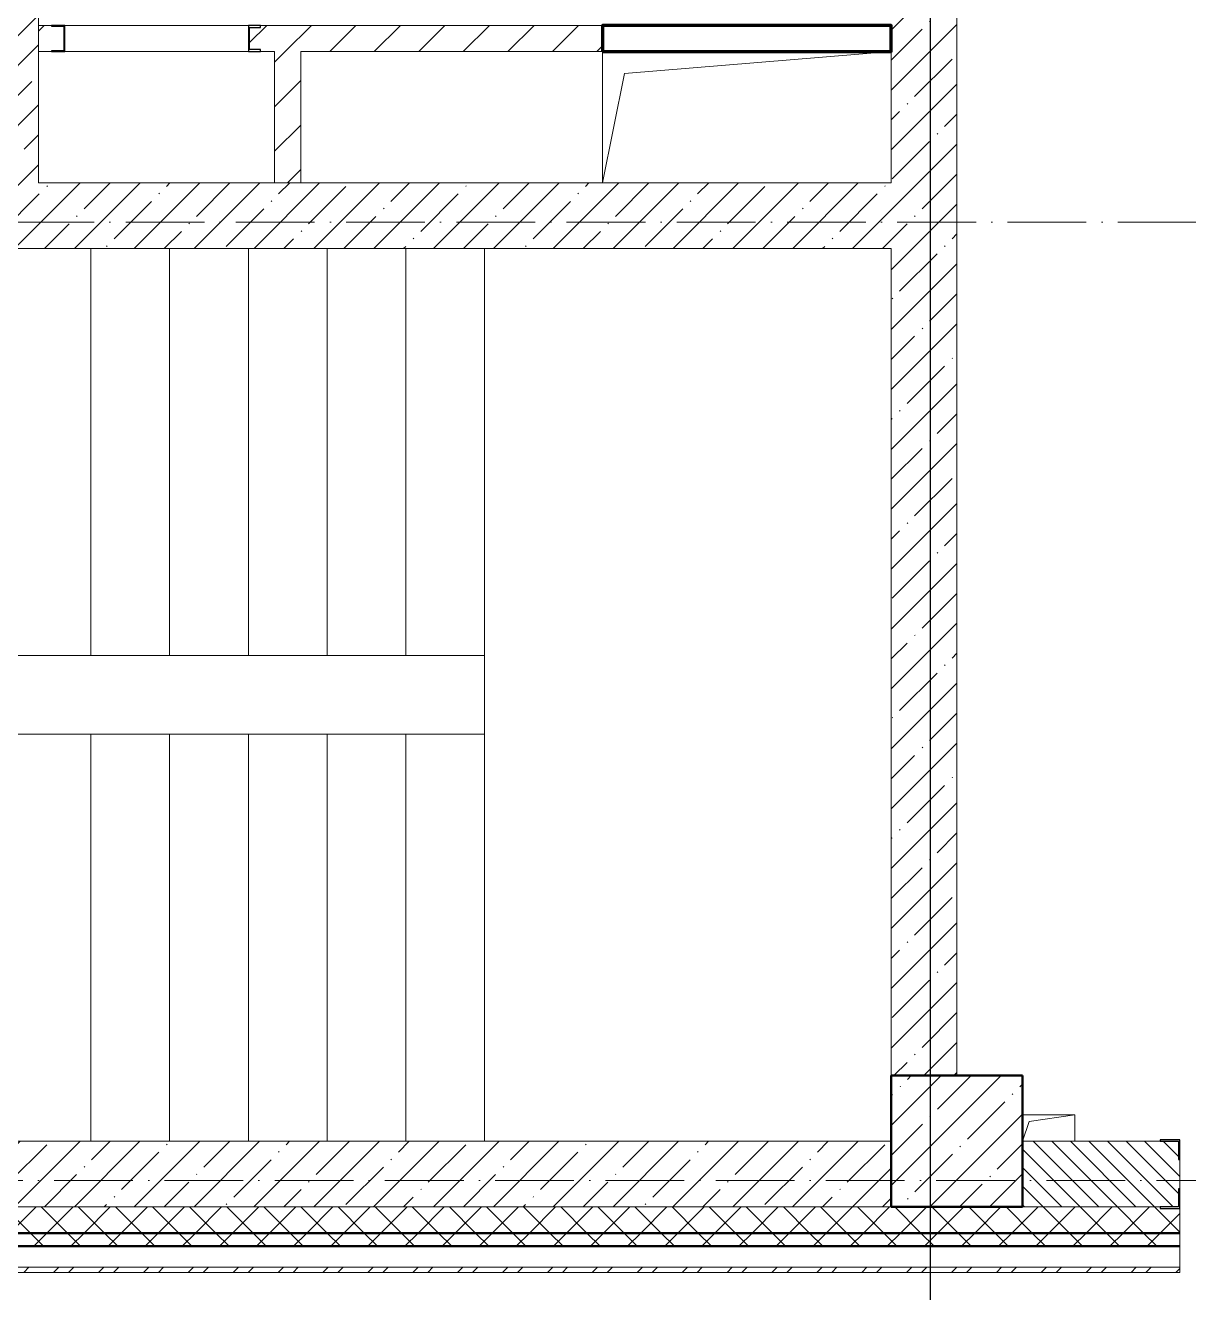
# Model space of a CAD drawing. Header units: millimetres. Extents: x -356862 to 418287, y 0 to 839748.
# Drawn here: x 144429 to 148862, y 456770 to 461597 of the extents above; entities that cross this region are included whole.
import ezdxf

# ---------------------------------------------------------------- set-up
doc = ezdxf.new("R2010")
doc.units = ezdxf.units.MM
doc.linetypes.add('50_200_ШТРИХ_1Т_ш5_п1_п1_', pattern=[700, 500, -100, 0, -100])
for name, color, linetype, lineweight in [('9.7) Заделка 956 шт', 6, 'Continuous', 158), ('A-FLOR-____-OTLN', 7, 'Continuous', 9), ('A-GENM-____-MCUT', 7, 'Continuous', 25), ('A-GENM-____-OTLN', 7, 'Continuous', 9), ('A-GENM-____-OTLN-1', 7, 'Continuous', 25), ('A-WALL-____-MCUT-1', 7, 'Continuous', 9), ('A-WALL-____-MCUT-2', 7, 'Continuous', 50), ('A-WALL-____-MCUT-3', 7, 'Continuous', 9), ('A-WALL-____-PATT-1', 7, 'Continuous', 9), ('A-WALL-FNSH-MCUT-1', 7, 'Continuous', 9), ('I-WALL-____-OTLN', 7, 'Continuous', 9), ('S-COLS-____-MCUT', 7, 'Continuous', 50), ('S-COLS-____-OTLN', 7, 'Continuous', 9), ('S-GRID-____-OTLN-1', 7, '50_200_ШТРИХ_1Т_ш5_п1_п1_', 9), ('S-STRS-____-OTLN-1', 7, 'Continuous', 9)]:
    doc.layers.add(name, color=color, linetype=linetype, lineweight=lineweight)
pattern_1 = [(45, (142429.06, 459015.94), (-114.0493, 114.0493), []), (45, (142543.1, 459015.94), (-114.0493, 114.0493), [201.612, -40.322, 3.353, -36.97])]
pattern_2 = [(45, (142429.06, 459015.94), (-70.71068, 70.71068), []), (135, (142429.06, 459015.94), (-70.71068, -70.71068), [])]
pattern_3 = [(45, (142429.06, 459015.94), (-84.8528, 84.8528), [])]

# ---------------------------------------------------------------- blocks, each defined once
blk = doc.blocks.new('BSC_Колонна _Прямоугольная - 500х500-V103-АР1_План отверстий 3 этажа в осях 1-64_А-ГГ')
at = {"layer": 'S-COLS-____-OTLN'}
h = blk.add_hatch(dxfattribs=at)
h.set_pattern_fill('FP_126', color=256, style=0, pattern_type=2)
h.set_pattern_definition([(45, (-5550, 1668.96), (-114.0493, 114.0493), []), (45, (-5435.95, 1668.96), (-114.0493, 114.0493), [201.613, -40.323, 3.353, -36.97])])
h.paths.add_polyline_path([(-250, -250), (250, -250), (250, 250), (-250, 250)], flags=0)
at = {"layer": 'S-COLS-____-MCUT'}
for p, q in [((250, 250), (-250, 250)), ((-250, 250), (-250, -250)), ((250, -250), (250, 250)), ((-250, -250), (250, -250))]:
    blk.add_line(p, q, dxfattribs=at)
blk = doc.blocks.new('Фахверк_СКБ_Уголок - 250_2700-27497298-АР1_План отверстий 3 этажа в осях 1-64_А-ГГ')
at = {"layer": 'A-GENM-____-MCUT'}
for p, q in [((200, 181), (125, 181)), ((125, 181), (125, 106)), ((131, 106), (131, 175)), ((131, 175), (200, 175)), ((200, 175), (200, 181)), ((125, 106), (131, 106)), ((131, -6), (125, -6)), ((125, -6), (125, -81)), ((131, -75), (131, -6)), ((125, -81), (200, -81)), ((200, -75), (131, -75)), ((200, -81), (200, -75))]:
    blk.add_line(p, q, dxfattribs=at)
blk = doc.blocks.new('154_Фахверк_СКБ_Швеллер - Тип_100_3960_зеркало-28515619-АР1_План отверстий 3 этажа в осях 1-64_А-ГГ')
at = {"layer": 'A-GENM-____-MCUT'}
for p, q in [((175, 50), (125, 50)), ((125, 50), (125, -50)), ((175, 47), (175, 50)), ((128, 47), (175, 47)), ((128, -47), (128, 47)), ((175, -47), (128, -47)), ((175, -50), (175, -47)), ((125, -50), (175, -50))]:
    blk.add_line(p, q, dxfattribs=at)
blk = doc.blocks.new('154_Стойка_СКБ_Швеллер - СМ-2180_100-28318692-АР1_План отверстий 3 этажа в осях 1-64_А-ГГ')
at = {"layer": 'A-GENM-____-MCUT'}
for p, q in [((171, 50), (125, 50)), ((125, 50), (125, -50)), ((171, 42.4), (171, 50)), ((129.5, 42.4), (171, 42.4)), ((129.5, -42.4), (129.5, 42.4)), ((171, -42.4), (129.5, -42.4)), ((171, -50), (171, -42.4)), ((125, -50), (171, -50))]:
    blk.add_line(p, q, dxfattribs=at)
blk = doc.blocks.new('AR_Отверстие прямоугольное _в плите_ - AR_Отверстие прямоугольное _в плите_-30510746-АР1_План отверстий 3 этажа в осях 1-64_А-ГГ')
at = {"layer": 'A-GENM-____-OTLN'}
for p, q in [((100, 50), (-100, 50)), ((-75, 25), (100, 50)), ((100, -50), (100, 50)), ((-100, -50), (-75, 25))]:
    blk.add_line(p, q, dxfattribs=at)
blk = doc.blocks.new('AR_Отверстие прямоугольное _в плите_ - AR_Отверстие прямоугольное _в плите_-V211-АР1_План отверстий 3 этажа в осях 1-64_А-ГГ')
at = {"layer": 'A-GENM-____-OTLN'}
for p, q in [((-550, 250), (-550, -250)), ((-466.7, 166.7), (550, 250)), ((-550, -250), (-466.7, 166.7))]:
    blk.add_line(p, q, dxfattribs=at)

msp = doc.modelspace()

# ---------------------------------------------------------------- hatches: boundary and pattern name
h = msp.add_hatch()
h.set_pattern_fill('FP_38', color=256, style=0, pattern_type=2)
h.set_pattern_definition(pattern_1)
h.paths.add_polyline_path([(144229.0567, 460996.983), (144479.0567, 460996.983), (144479.0567, 462046.983), (144229.0567, 462046.983), (144229.0567, 461470.055)], flags=0)
h.paths.add_polyline_path([(144479.0567, 463396.983), (144479.0567, 463696.983), (144229.0567, 463696.983), (144229.0567, 463396.983)], flags=0)
at = {"layer": 'A-WALL-____-PATT-1'}
h = msp.add_hatch(dxfattribs=at)
h.set_pattern_fill('FP_38', color=256, style=0, pattern_type=2)
h.set_pattern_definition(pattern_1)
h.paths.add_polyline_path([(147979.0567, 460996.983), (147979.0567, 464596.983), (147729.0567, 464596.983), (147729.0567, 460996.983)], flags=0)
h = msp.add_hatch(dxfattribs=at)
h.set_pattern_fill('FP_4', color=256, style=0, pattern_type=2)
h.set_pattern_definition(pattern_3)
h.paths.add_polyline_path([(145379.0567, 461496.983), (146629.0567, 461496.983), (146629.0567, 461596.983), (145325.0567, 461596.983), (145325.0567, 461589.383), (145283.5567, 461589.383), (145283.5567, 461504.583), (145325.0567, 461504.583), (145325.0567, 461496.983)], flags=0)
h.paths.add_polyline_path([(144479.0567, 461496.983), (144529.0567, 461496.983), (144529.0567, 461499.983), (144576.0567, 461499.983), (144576.0567, 461593.983), (144529.0567, 461593.983), (144529.0567, 461596.983), (144479.0567, 461596.983), (144479.0567, 461499.983)], flags=0)
h = msp.add_hatch(dxfattribs=at)
h.set_pattern_fill('FP_4', color=256, style=0, pattern_type=2)
h.set_pattern_definition(pattern_3)
h.paths.add_polyline_path([(145479.0567, 460996.983), (145479.0567, 461496.983), (145379.0567, 461496.983), (145379.0567, 460996.983)], flags=0)
h = msp.add_hatch(dxfattribs=at)
h.set_pattern_fill('FP_38', color=256, style=0, pattern_type=2)
h.set_pattern_definition(pattern_1)
h.paths.add_polyline_path([(147729.0567, 460746.983), (147979.0567, 460746.983), (147979.0567, 460996.983), (142529.0567, 460996.983), (142529.0567, 460746.983), (145950.3084, 460746.983)], flags=0)
h = msp.add_hatch(dxfattribs=at)
h.set_pattern_fill('FP_38', color=256, style=0, pattern_type=2)
h.set_pattern_definition(pattern_1)
h.paths.add_polyline_path([(147979.0567, 457596.983), (147979.0567, 460746.983), (147729.0567, 460746.983), (147729.0567, 457596.983)], flags=0)
h = msp.add_hatch(dxfattribs=at)
h.set_pattern_fill('FP_38', color=256, style=0, pattern_type=2)
h.set_pattern_definition(pattern_1)
h.paths.add_polyline_path([(147729.0567, 457096.983), (147729.0567, 457346.983), (140229.0567, 457346.983), (140229.0567, 457096.983), (147717.7727, 457096.983)], flags=0)
h = msp.add_hatch(dxfattribs=at)
h.set_pattern_fill('FP_6', color=256, style=0, pattern_type=2)
h.set_pattern_definition([(135, (142429.057, 459015.94), (-35.35534, -35.35534), [])])
h.paths.add_polyline_path([(152829.0567, 457096.983), (152829.0567, 457346.983), (149835.0567, 457346.983), (149835.0567, 457277.983), (149829.0567, 457277.983), (149829.0567, 457165.983), (149835.0567, 457165.983), (149835.0567, 457096.983), (151252.7013, 457096.983)], flags=0)
h.paths.add_polyline_path([(148601.5048, 457096.983), (148823.0567, 457096.983), (148823.0567, 457165.983), (148829.0567, 457165.983), (148829.0567, 457277.983), (148823.0567, 457277.983), (148823.0567, 457346.983), (148229.0567, 457346.983), (148229.0567, 457096.983)], flags=0)
h = msp.add_hatch(dxfattribs=at)
h.set_pattern_fill('FP_1', color=256, style=0, pattern_type=2)
h.set_pattern_definition(pattern_2)
h.paths.add_polyline_path([(243179.0567, 456996.983), (243679.0567, 456996.983), (243679.0567, 457096.983), (234654.0567, 457096.983), (234654.0567, 457090.983), (234579.0567, 457090.983), (234579.0567, 456996.983), (243160.8442, 456996.983)], flags=0)
h.paths.add_polyline_path([(231672.3263, 456996.983), (232779.0567, 456996.983), (232779.0567, 457090.983), (232704.0567, 457090.983), (232704.0567, 457096.983), (224829.0567, 457096.983), (224829.0567, 456996.983), (231429.0567, 456996.983)], flags=0)
h.paths.add_polyline_path([(223829.0567, 456996.983), (223829.0567, 457096.983), (222704.0567, 457096.983), (222704.0567, 457090.983), (222629.0567, 457090.983), (222629.0567, 456996.983), (223718.737, 456996.983)], flags=0)
h.paths.add_polyline_path([(220829.0567, 456996.983), (220829.0567, 457090.983), (220754.0567, 457090.983), (220754.0567, 457096.983), (219704.0567, 457096.983), (219704.0567, 457090.983), (219629.0567, 457090.983), (219629.0567, 456996.983), (220183.8085, 456996.983)], flags=0)
h.paths.add_polyline_path([(217829.0567, 456996.983), (217829.0567, 457096.983), (216704.0567, 457096.983), (216704.0567, 457090.983), (216629.0567, 457090.983), (216629.0567, 456996.983), (216704.0567, 456996.983)], flags=0)
h.paths.add_polyline_path([(213429.0567, 456996.983), (214829.0567, 456996.983), (214829.0567, 457096.983), (213504.0567, 457096.983), (213504.0567, 457090.983), (213429.0567, 457090.983)], flags=0)
h.paths.add_polyline_path([(211346.487, 456996.983), (211629.0567, 456996.983), (211629.0567, 457090.983), (211554.0567, 457090.983), (211554.0567, 457096.983), (210504.0567, 457096.983), (210504.0567, 457090.983), (210429.0567, 457090.983), (210429.0567, 456996.983), (210462.7549, 456996.983)], flags=0)
h.paths.add_polyline_path([(208629.0567, 456996.983), (208629.0567, 457096.983), (207504.0567, 457096.983), (207504.0567, 457090.983), (207429.0567, 457090.983), (207429.0567, 456996.983), (207504.0567, 456996.983)], flags=0)
h.paths.add_polyline_path([(205279.0567, 456996.983), (205629.0567, 456996.983), (205629.0567, 457090.983), (205554.0567, 457090.983), (205554.0567, 457096.983), (204504.0567, 457096.983), (204504.0567, 457090.983), (204429.0567, 457090.983), (204429.0567, 456996.983), (205160.362, 456996.983)], flags=0)
h.paths.add_polyline_path([(202629.0567, 456996.983), (202629.0567, 457090.983), (202554.0567, 457090.983), (202554.0567, 457096.983), (201504.0567, 457096.983), (201504.0567, 457090.983), (201429.0567, 457090.983), (201429.0567, 456996.983), (202509.1656, 456996.983)], flags=0)
h.paths.add_polyline_path([(199629.0567, 456996.983), (199629.0567, 457090.983), (199554.0567, 457090.983), (199554.0567, 457096.983), (198504.0567, 457096.983), (198504.0567, 457090.983), (198429.0567, 457090.983), (198429.0567, 456996.983), (198974.237, 456996.983)], flags=0)
h.paths.add_polyline_path([(195439.3085, 456996.983), (196629.0567, 456996.983), (196629.0567, 457090.983), (196554.0567, 457090.983), (196554.0567, 457096.983), (195504.0567, 457096.983), (195504.0567, 457090.983), (195429.0567, 457090.983), (195429.0567, 456996.983), (195435.0567, 456996.983)], flags=0)
h.paths.add_polyline_path([(192429.0567, 456996.983), (193629.0567, 456996.983), (193629.0567, 457090.983), (193554.0567, 457090.983), (193554.0567, 457096.983), (192504.0567, 457096.983), (192504.0567, 457090.983), (192429.0567, 457090.983)], flags=0)
h.paths.add_polyline_path([(187485.7192, 456996.983), (187629.0567, 456996.983), (187629.0567, 457090.983), (187554.0567, 457090.983), (187554.0567, 457096.983), (186504.0567, 457096.983), (186504.0567, 457090.983), (186429.0567, 457090.983), (186429.0567, 456996.983), (187279.0567, 456996.983)], flags=0)
h.paths.add_polyline_path([(184629.0567, 456996.983), (184629.0567, 457090.983), (184554.0567, 457090.983), (184554.0567, 457096.983), (183504.0567, 457096.983), (183504.0567, 457090.983), (183429.0567, 457090.983), (183429.0567, 456996.983), (184623.0567, 456996.983)], flags=0)
h.paths.add_polyline_path([(181299.5942, 456996.983), (181629.0567, 456996.983), (181629.0567, 457090.983), (181554.0567, 457091.6258), (181554.0567, 457096.983), (180229.0567, 457096.983), (180229.0567, 456996.983)], flags=0)
h.paths.add_polyline_path([(177764.6656, 456996.983), (178429.0567, 456996.983), (178429.0567, 457090.983), (178354.0567, 457090.983), (178354.0567, 457096.983), (177229.0567, 457096.983), (177229.0567, 456996.983)], flags=0)
h.paths.add_polyline_path([(175429.0567, 456996.983), (175429.0567, 457090.983), (175354.0567, 457090.983), (175354.0567, 457096.983), (174304.0567, 457096.983), (174304.0567, 457090.983), (174229.0567, 457090.983), (174229.737, 456996.983), (175423.0567, 456996.983)], flags=0)
h.paths.add_polyline_path([(172429.0567, 456996.983), (172429.0567, 457090.983), (172354.0567, 457090.983), (172354.0567, 457096.983), (171229.0567, 457096.983), (171229.0567, 456996.983), (171578.5406, 456996.983)], flags=0)
h.paths.add_polyline_path([(169429.0567, 456996.983), (169429.0567, 457090.983), (169354.0567, 457090.983), (169354.0567, 457096.983), (168229.0567, 457096.983), (168229.0567, 456996.983), (168927.3441, 456996.983)], flags=0)
h.paths.add_polyline_path([(166429.0567, 456996.983), (166429.0567, 457090.983), (166354.0567, 457090.983), (166354.0567, 457096.983), (165304.0567, 457096.983), (165304.0567, 457090.983), (165229.0567, 457090.983), (165229.0567, 456996.983), (165392.4156, 456996.983)], flags=0)
h.paths.add_polyline_path([(156555.0941, 456996.983), (157429.0567, 456996.983), (157429.0567, 457090.983), (157354.0567, 457090.983), (157354.0567, 457096.983), (156304.0567, 457096.983), (156304.0567, 457090.983), (156229.0567, 457090.983), (156229.0567, 456996.983)], flags=0)
h.paths.add_polyline_path([(154787.6298, 456996.983), (155229.0567, 456996.983), (155229.0567, 457090.983), (155154.0567, 457090.983), (155154.0567, 457096.983), (149904.0567, 457096.983), (149904.0567, 457090.983), (149829.0567, 457090.983), (149829.0567, 456996.983), (153329.0567, 456996.983)], flags=0)
h.paths.add_polyline_path([(147717.7727, 456996.983), (148829.0567, 456996.983), (148829.0567, 457090.983), (148754.0567, 457090.983), (148754.0567, 457096.983), (139979.0567, 457096.983), (139979.0567, 456996.983), (145950.3084, 456996.983)], flags=0)
h = msp.add_hatch(dxfattribs=at)
h.set_pattern_fill('FP_1', color=256, style=0, pattern_type=2)
h.set_pattern_definition(pattern_2)
h.paths.add_polyline_path([(243679.0567, 456946.983), (243779.0567, 456946.983), (243779.0567, 456996.983), (234579.0567, 456996.983), (234579.0567, 456946.983), (243160.8442, 456946.983)], flags=0)
h.paths.add_polyline_path([(231672.3263, 456946.983), (232779.0567, 456946.983), (232779.0567, 456996.983), (224829.0567, 456996.983), (224829.0567, 456946.983), (230788.5942, 456946.983)], flags=0)
h.paths.add_polyline_path([(223718.737, 456946.983), (223829.0567, 456946.983), (223829.0567, 456996.983), (222629.0567, 456996.983), (222629.0567, 456946.983), (222835.0049, 456946.983)], flags=0)
h.paths.add_polyline_path([(219629.0567, 456946.983), (220829.0567, 456946.983), (220829.0567, 456996.983), (219629.0567, 456996.983)], flags=0)
h.paths.add_polyline_path([(216648.8799, 456946.983), (217829.0567, 456946.983), (217829.0567, 456996.983), (216629.0567, 456996.983), (216629.0567, 456946.983)], flags=0)
h.paths.add_polyline_path([(214829.0567, 456946.983), (214829.0567, 456996.983), (213429.0567, 456996.983), (213429.0567, 456946.983), (213997.6835, 456946.983)], flags=0)
h.paths.add_polyline_path([(211629.0567, 456946.983), (211629.0567, 456996.983), (210429.0567, 456996.983), (210429.0567, 456946.983), (211346.487, 456946.983)], flags=0)
h.paths.add_polyline_path([(208629.0567, 456946.983), (208629.0567, 456996.983), (207429.0567, 456996.983), (207429.0567, 456946.983)], flags=0)
h.paths.add_polyline_path([(205629.0567, 456946.983), (205629.0567, 456996.983), (204429.0567, 456996.983), (204429.0567, 456946.983), (205160.362, 456946.983)], flags=0)
h.paths.add_polyline_path([(201429.0567, 456946.983), (202629.0567, 456946.983), (202629.0567, 456996.983), (201429.0567, 456996.983)], flags=0)
h.paths.add_polyline_path([(198429.0567, 456946.983), (199629.0567, 456946.983), (199629.0567, 456996.983), (198429.0567, 456996.983)], flags=0)
h.paths.add_polyline_path([(195439.3085, 456946.983), (196629.0567, 456946.983), (196629.0567, 456996.983), (195429.0567, 456996.983), (195429.0567, 456946.983)], flags=0)
h.paths.add_polyline_path([(193629.0567, 456946.983), (193629.0567, 456996.983), (192429.0567, 456996.983), (192429.0567, 456946.983), (192788.112, 456946.983)], flags=0)
h.paths.add_polyline_path([(187485.7192, 456946.983), (187629.0567, 456946.983), (187629.0567, 456996.983), (186429.0567, 456996.983), (186429.0567, 456946.983), (186601.987, 456946.983)], flags=0)
h.paths.add_polyline_path([(184629.0567, 456946.983), (184629.0567, 456996.983), (183429.0567, 456996.983), (183429.0567, 456946.983), (183950.7906, 456946.983)], flags=0)
h.paths.add_polyline_path([(181299.5942, 456946.983), (181629.0567, 456946.983), (181629.0567, 456996.983), (180229.0567, 456996.983), (180229.0567, 456946.983)], flags=0)
h.paths.add_polyline_path([(178429.0567, 456946.983), (178429.0567, 456996.983), (177229.0567, 456996.983), (177229.0567, 456946.983), (177764.6656, 456946.983)], flags=0)
h.paths.add_polyline_path([(175429.0567, 456946.983), (175429.0567, 456996.983), (174229.0567, 456996.983), (174229.737, 456946.983)], flags=0)
h.paths.add_polyline_path([(172429.0567, 456946.983), (172429.0567, 456996.983), (171229.0567, 456996.983), (171229.0567, 456946.983), (171578.5406, 456946.983)], flags=0)
h.paths.add_polyline_path([(169429.0567, 456946.983), (169429.0567, 456996.983), (168229.0567, 456996.983), (168229.0567, 456946.983), (168927.3441, 456946.983)], flags=0)
h.paths.add_polyline_path([(165392.4156, 456946.983), (166429.0567, 456946.983), (166429.0567, 456996.983), (165229.0567, 456996.983), (165229.0567, 456946.983)], flags=0)
h.paths.add_polyline_path([(156229.0567, 456946.983), (157429.0567, 456946.983), (157429.0567, 456996.983), (156229.0567, 456996.983)], flags=0)
h.paths.add_polyline_path([(155229.0567, 456946.983), (155229.0567, 456996.983), (149829.0567, 456996.983), (149829.0567, 456946.983), (154787.6298, 456946.983)], flags=0)
h.paths.add_polyline_path([(148601.5048, 456946.983), (148829.0567, 456946.983), (148829.0567, 456996.983), (139879.0567, 456996.983), (139879.0567, 456946.983), (147717.7727, 456946.983)], flags=0)
h = msp.add_hatch(dxfattribs=at)
h.set_pattern_fill('FP_3', color=256, style=0, pattern_type=2)
h.set_pattern_definition([(45, (142429.06, 459015.94), (-85.5366, 85.5366), []), (45, (142486.08, 459015.94), (-85.5366, 85.5366), [])])
h.paths.add_polyline_path([(180744.0567, 456846.983), (180744.0567, 456866.983), (180230.0567, 456866.983), (180230.0567, 456846.983)], flags=0)
h.paths.add_polyline_path([(178429.0567, 456846.983), (178429.0567, 456866.983), (177229.0567, 456866.983), (177229.0567, 456846.983), (177764.6656, 456846.983)], flags=0)
h.paths.add_polyline_path([(175429.0567, 456846.983), (175429.0567, 456866.983), (174230.0567, 456866.983), (174230.0567, 456846.983)], flags=0)
h.paths.add_polyline_path([(172429.0567, 456846.983), (172429.0567, 456866.983), (171229.0567, 456866.983), (171229.0567, 456846.983), (171578.5406, 456846.983)], flags=0)
h.paths.add_polyline_path([(168927.3441, 456846.983), (169429.0567, 456846.983), (169429.0567, 456866.983), (168230.0567, 456866.983), (168230.0567, 456846.983)], flags=0)
h.paths.add_polyline_path([(166429.0567, 456846.983), (166429.0567, 456866.983), (165229.0567, 456866.983), (165229.0567, 456846.983), (165392.4156, 456846.983)], flags=0)
h.paths.add_polyline_path([(156555.0941, 456846.983), (157429.0567, 456846.983), (157429.0567, 456866.983), (156229.0567, 456866.983), (156229.0567, 456846.983)], flags=0)
h.paths.add_polyline_path([(155229.0567, 456846.983), (155229.0567, 456866.983), (149829.0567, 456866.983), (149829.0567, 456846.983), (154787.6298, 456846.983)], flags=0)
h.paths.add_polyline_path([(148601.5048, 456846.983), (148829.0567, 456846.983), (148829.0567, 456866.983), (139749.0567, 456866.983), (139749.0567, 456846.983), (147717.7727, 456846.983)], flags=0)

# ---------------------------------------------------------------- linework, layer by layer
at = {"color": 251, "ltscale": 0.6, "true_color": 0x636466}
msp.add_line((147879.0567, 454533.3346), (147879.0567, 508896.9006), dxfattribs=at)
at = {"layer": '9.7) Заделка 956 шт'}
msp.add_lwpolyline([(146629.0567, 461496.983), (147729.0567, 461496.983), (147729.0567, 461596.983), (146629.0567, 461596.983)], close=True, dxfattribs=at)
at = {"layer": 'A-FLOR-____-OTLN'}
msp.add_line((146629.0567, 460996.983), (146629.0567, 461496.983), dxfattribs=at)
at = {"layer": 'A-WALL-____-MCUT-1'}
for p, q in [((147979.0567, 457596.983), (147979.0567, 464596.983)), ((144479.0567, 460996.983), (144479.0567, 462046.983)), ((147729.0567, 461496.983), (147729.0567, 460996.983)), ((147729.0567, 460996.983), (144479.0567, 460996.983)), ((142279.0567, 460746.983), (147729.0567, 460746.983)), ((147729.0567, 460746.983), (147729.0567, 457596.983)), ((147729.0567, 457346.983), (140229.0567, 457346.983)), ((139979.0567, 457096.983), (147729.0567, 457096.983))]:
    msp.add_line(p, q, dxfattribs=at)
at = {"layer": 'A-WALL-____-MCUT-2'}
for p, q in [((139879.0567, 456996.983), (148829.0567, 456996.983)), ((139829.0567, 456946.983), (148829.0567, 456946.983))]:
    msp.add_line(p, q, dxfattribs=at)
at = {"layer": 'A-WALL-____-MCUT-3'}
for p, q in [((148754.0567, 457346.983), (148229.0567, 457346.983)), ((148829.0567, 457165.983), (148829.0567, 457277.983)), ((147729.0567, 457096.983), (139979.0567, 457096.983)), ((148229.0567, 457096.983), (148754.0567, 457096.983)), ((148754.0567, 457096.983), (148229.0567, 457096.983)), ((148829.0567, 456866.983), (148829.0567, 457090.983)), ((139979.0567, 456866.983), (148829.0567, 456866.983))]:
    msp.add_line(p, q, dxfattribs=at)
at = {"layer": 'A-WALL-FNSH-MCUT-1'}
for p, q in [((144529.0567, 461596.983), (144479.0567, 461596.983)), ((146629.0567, 461596.983), (145325.0567, 461596.983)), ((144479.0567, 461496.983), (144529.0567, 461496.983)), ((145325.0567, 461496.983), (145379.0567, 461496.983)), ((145379.0567, 461496.983), (145379.0567, 460996.983)), ((145479.0567, 461496.983), (146629.0567, 461496.983)), ((145479.0567, 460996.983), (145479.0567, 461496.983)), ((145379.0567, 460996.983), (145479.0567, 460996.983)), ((139729.0567, 456846.983), (148829.0567, 456846.983)), ((148829.0567, 456866.983), (139749.0567, 456866.983)), ((148829.0567, 456846.983), (148829.0567, 456866.983))]:
    msp.add_line(p, q, dxfattribs=at)
at = {"layer": 'I-WALL-____-OTLN'}
for p, q in [((144579.0567, 461596.983), (145279.0567, 461596.983)), ((145279.0567, 461496.983), (144579.0567, 461496.983))]:
    msp.add_line(p, q, dxfattribs=at)
at = {"layer": 'S-GRID-____-OTLN-1', "color": 251, "ltscale": 0.6, "true_color": 0x636466}
for p, q in [((246355.527, 460846.983), (137760.2865, 460846.983)), ((246503.4633, 457196.983), (137760.2865, 457196.983))]:
    msp.add_line(p, q, dxfattribs=at)
at = {"layer": 'S-STRS-____-OTLN-1'}
for p, q in [((144679.0567, 460746.983), (144679.0567, 459196.983)), ((144679.0567, 460746.983), (144679.0567, 459196.983)), ((144979.0567, 460746.983), (144979.0567, 459196.983)), ((144979.0567, 460746.983), (144979.0567, 459196.983)), ((145279.0567, 460746.983), (145279.0567, 459196.983)), ((145279.0567, 460746.983), (145279.0567, 459196.983)), ((145579.0567, 460746.983), (145579.0567, 459196.983)), ((145579.0567, 460746.983), (145579.0567, 459196.983)), ((145879.0567, 460746.983), (145879.0567, 459196.983)), ((145879.0567, 460746.983), (145879.0567, 459196.983)), ((146179.0567, 460746.983), (146179.0567, 459196.983)), ((146179.0567, 460746.983), (146179.0567, 459196.983)), ((144379.0567, 459196.983), (144679.0567, 459196.983)), ((144679.0567, 459196.983), (144979.0567, 459196.983)), ((144979.0567, 459196.983), (145279.0567, 459196.983)), ((145279.0567, 459196.983), (145579.0567, 459196.983)), ((145579.0567, 459196.983), (145879.0567, 459196.983)), ((145879.0567, 459196.983), (146179.0567, 459196.983)), ((146179.0567, 459196.983), (146179.0567, 458896.983)), ((144679.0567, 458896.983), (144379.0567, 458896.983)), ((144979.0567, 458896.983), (144679.0567, 458896.983)), ((144679.0567, 457346.983), (144679.0567, 458896.983)), ((144679.0567, 457346.983), (144679.0567, 458896.983)), ((145279.0567, 458896.983), (144979.0567, 458896.983)), ((144979.0567, 457346.983), (144979.0567, 458896.983)), ((144979.0567, 457346.983), (144979.0567, 458896.983)), ((145579.0567, 458896.983), (145279.0567, 458896.983)), ((145279.0567, 457346.983), (145279.0567, 458896.983)), ((145279.0567, 457346.983), (145279.0567, 458896.983)), ((145879.0567, 458896.983), (145579.0567, 458896.983)), ((145579.0567, 457346.983), (145579.0567, 458896.983)), ((145579.0567, 457346.983), (145579.0567, 458896.983)), ((146179.0567, 458896.983), (145879.0567, 458896.983)), ((145879.0567, 457346.983), (145879.0567, 458896.983)), ((145879.0567, 457346.983), (145879.0567, 458896.983)), ((146179.0567, 457346.983), (146179.0567, 458896.983)), ((146179.0567, 457346.983), (146179.0567, 458896.983))]:
    msp.add_line(p, q, dxfattribs=at)

# ---------------------------------------------------------------- block references
at = {"layer": 'A-GENM-____-OTLN'}
for name, p in [('AR_Отверстие прямоугольное _в плите_ - AR_Отверстие прямоугольное _в плите_-V211-АР1_План отверстий 3 этажа в осях 1-64_А-ГГ', (147179.0567, 461246.983)), ('AR_Отверстие прямоугольное _в плите_ - AR_Отверстие прямоугольное _в плите_-30510746-АР1_План отверстий 3 этажа в осях 1-64_А-ГГ', (148329.0567, 457396.983))]:
    msp.add_blockref(name, p, dxfattribs=at)
at = {"layer": 'A-GENM-____-OTLN-1', "rotation": 180}
for name, p in [('154_Фахверк_СКБ_Швеллер - Тип_100_3960_зеркало-28515619-АР1_План отверстий 3 этажа в осях 1-64_А-ГГ', (144704.0567, 461546.983)), ('Фахверк_СКБ_Уголок - 250_2700-27497298-АР1_План отверстий 3 этажа в осях 1-64_А-ГГ', (148954.0567, 457271.983))]:
    msp.add_blockref(name, p, dxfattribs=at)
at = {"layer": 'A-GENM-____-OTLN-1'}
msp.add_blockref('154_Стойка_СКБ_Швеллер - СМ-2180_100-28318692-АР1_План отверстий 3 этажа в осях 1-64_А-ГГ', (145154.0567, 461546.983), dxfattribs=at)
at = {"layer": 'S-COLS-____-OTLN'}
msp.add_blockref('BSC_Колонна _Прямоугольная - 500х500-V103-АР1_План отверстий 3 этажа в осях 1-64_А-ГГ', (147979.0567, 457346.983), dxfattribs=at)

doc.saveas('drawing.dxf')
